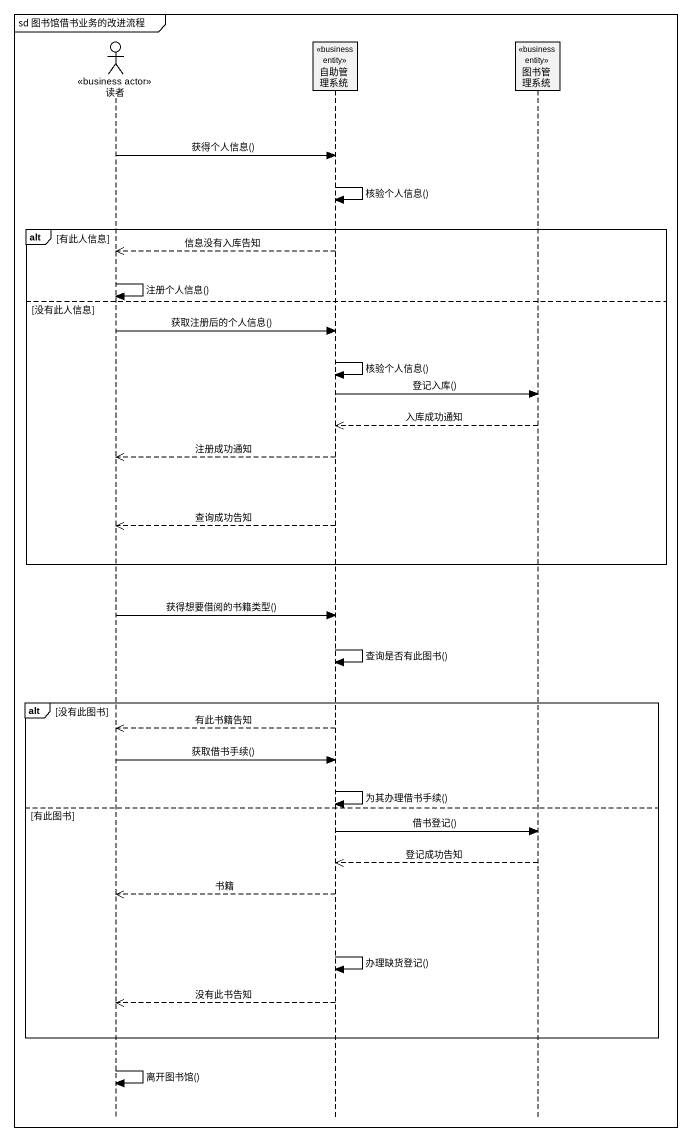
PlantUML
@startuml
mainframe sd 图书馆借书业务的改进流程
hide footbox
actor 读者 <<business actor>>
participant 自助管理系统 <<business entity>>
participant 图书管理系统 <<business entity>>

读者 -> 自助管理系统 : 获得个人信息()
自助管理系统 -> 自助管理系统 : 核验个人信息()
alt 有此人信息
  自助管理系统 -->> 读者 : 信息没有入库告知
  读者 -> 读者 : 注册个人信息()
else 没有此人信息
  读者 -> 自助管理系统 : 获取注册后的个人信息()
  自助管理系统 -> 自助管理系统 : 核验个人信息()
  自助管理系统 -> 图书管理系统 : 登记入库()
  图书管理系统 -->> 自助管理系统 : 入库成功通知
  自助管理系统 -->> 读者 : 注册成功通知
  自助管理系统 -->> 读者 : 查询成功告知
end
读者 -> 自助管理系统 : 获得想要借阅的书籍类型()
自助管理系统 -> 自助管理系统 : 查询是否有此图书()
alt 没有此图书
  自助管理系统 -->> 读者 : 有此书籍告知
  读者 -> 自助管理系统 : 获取借书手续()
  自助管理系统 -> 自助管理系统 : 为其办理借书手续()
else 有此图书
  自助管理系统 -> 图书管理系统 : 借书登记()
  图书管理系统 -->> 自助管理系统 : 登记成功告知
  自助管理系统 -->> 读者 : 书籍
  自助管理系统 -> 自助管理系统 : 办理缺货登记()
  自助管理系统 -->> 读者 : 没有此书告知
end
读者 -> 读者 : 离开图书馆()
@enduml
